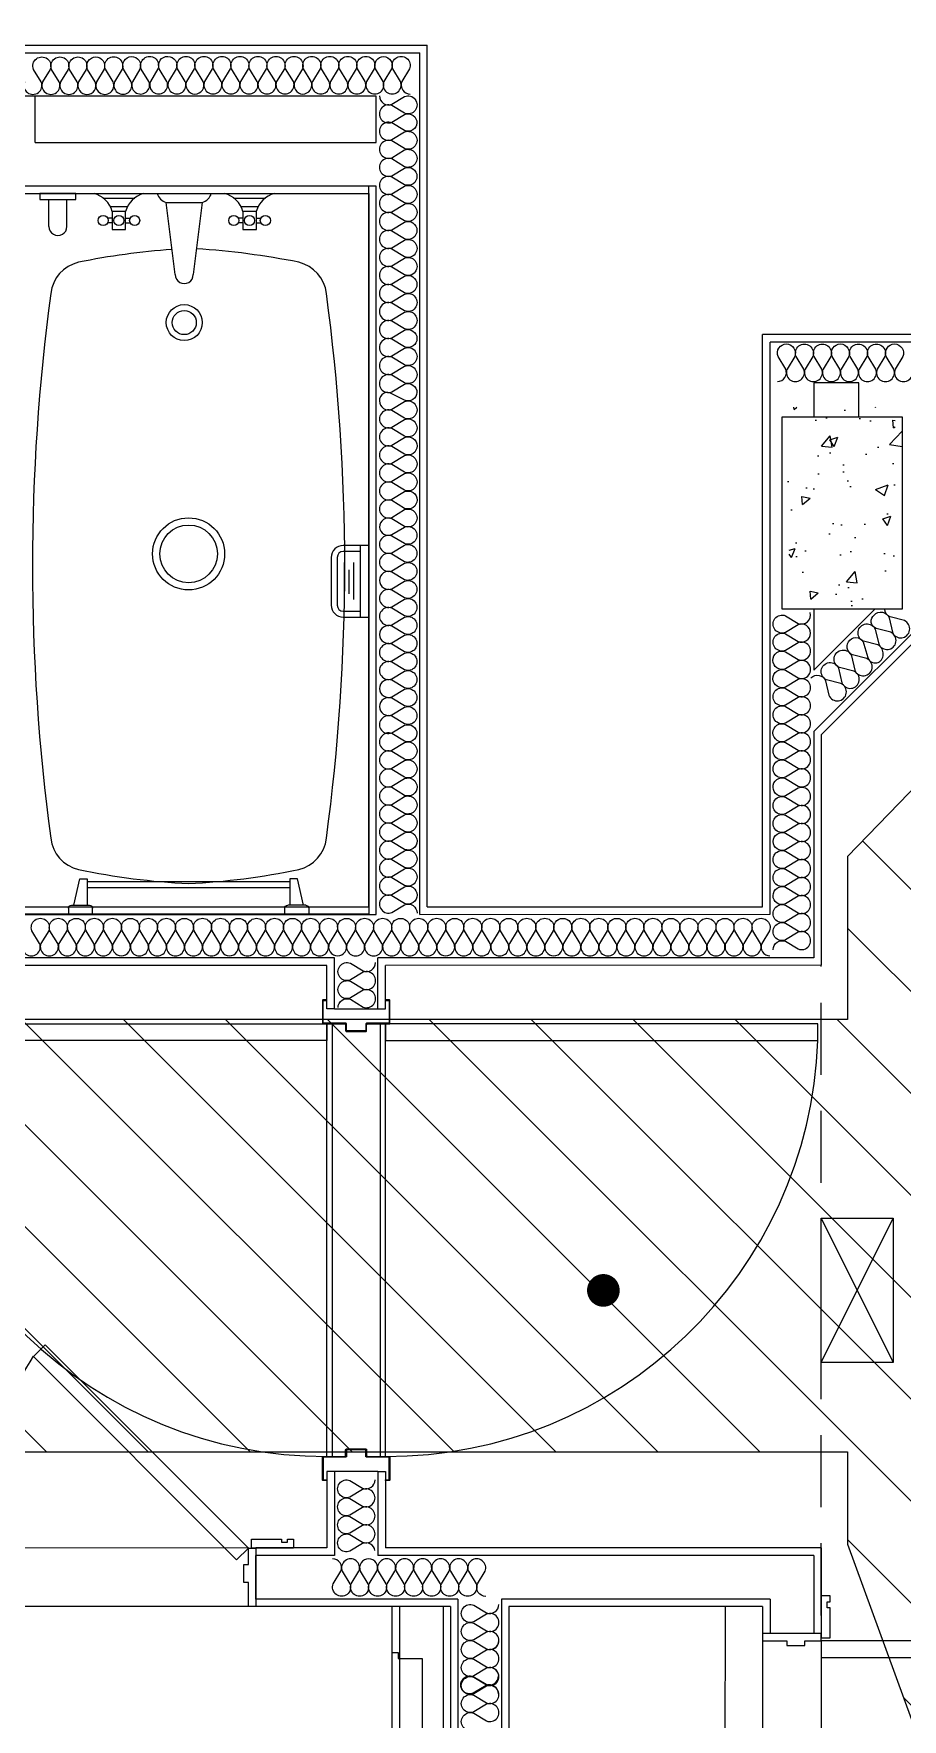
# Model space of a CAD drawing. Header units: inches. Extents: x 1121 to 1607, y 425 to 930.
# Drawn here: x 1381.3 to 1453.6, y 702.8 to 843.1 of the extents above; entities that cross this region are included whole.
import ezdxf

# ---------------------------------------------------------------- set-up
doc = ezdxf.new("R2010")
doc.units = ezdxf.units.IN
doc.header["$LTSCALE"] = 48
doc.header["$MEASUREMENT"] = 0
doc.linetypes.add('HIDDEN2', pattern=[0.1875, 0.125, -0.0625])
doc.layers.get('0').update_dxf_attribs({"linetype": 'CONTINUOUS'})
for name, color, linetype in [('A-CLNG-ELEC', 4, 'CONTINUOUS'), ('A-CLNG-SOFFIT', 8, 'HIDDEN2'), ('a-clng-sprnkhd', 1, 'CONTINUOUS'), ('A-DOOR-FULL', 4, 'CONTINUOUS'), ('A-DOOR-THLD', 3, 'CONTINUOUS'), ('A-FAIRH-HATCH', 9, 'CONTINUOUS'), ('A-FAIRH-ROUTE', 2, 'CONTINUOUS'), ('A-FLOR-ACCS', 10, 'CONTINUOUS'), ('A-FLOR-CASE', 5, 'CONTINUOUS'), ('A-FLOR-EQPM', 5, 'CONTINUOUS'), ('A-FLOR-PATT', 13, 'CONTINUOUS'), ('A-FLOR-PFIX', 5, 'CONTINUOUS'), ('A-HVAC-CLNG', 7, 'CONTINUOUS'), ('A-MLWK', 10, 'CONTINUOUS'), ('A-WALL-GYP', 13, 'CONTINUOUS'), ('A-WALL-HEAD', 6, 'CONTINUOUS'), ('A-WALL-IFULL', 7, 'CONTINUOUS'), ('A-WALL-INSUL', 9, 'CONTINUOUS'), ('A-WALL-JAMB', 8, 'CONTINUOUS'), ('a-wall-patt', 13, 'CONTINUOUS'), ('S-COLS', 2, 'CONTINUOUS')]:
    doc.layers.add(name, color=color, linetype=linetype)

# ---------------------------------------------------------------- blocks, each defined once
blk = doc.blocks.new('6 IN CAN')
at = {"layer": 'A-CLNG-ELEC'}
for radius in [3.75, 3]:
    blk.add_circle((0, 0), radius, dxfattribs=at)
blk = doc.blocks.new('2-0 WD DR')
at = {"layer": 'A-DOOR-FULL', "color": 4}
blk.add_lwpolyline([(0.62, -4.88), (2, -4.88), (2, -28.88), (0.62, -28.88)], close=True, dxfattribs=at)
at = {"layer": 'A-DOOR-FULL', "color": 3}
blk.add_arc((0.78, -5.06), 23.84, 272.9278, 0.4531, dxfattribs=at)
at = {"layer": 'A-WALL-HEAD'}
for p, q in [((0.62, 0), (24.63, 0)), ((0.62, -4.88), (24.63, -4.88))]:
    blk.add_line(p, q, dxfattribs=at)
at = {"layer": 'A-WALL-JAMB', "color": 8}
for points in [[(0.62, -3.5), (0.62, -4.87), (0, -4.87), (0, 0), (0.62, 0), (0.62, -2), (1, -2), (1, -3.5), (0.62, -3.5)], [(24.62, -3.5), (24.62, -4.87), (25.25, -4.87), (25.25, 0), (24.62, 0), (24.62, -2), (24.25, -2), (24.25, -3.5), (24.62, -3.5)]]:
    blk.add_lwpolyline(points, dxfattribs=at)
for points in [[(-2.13, -5.62), (-2.13, -5.37), (-2.63, -5.37), (-2.63, -5.62), (-2.63, -5.62), (-3.13, -5.62), (-3.13, -4.87), (0.37, -4.87), (0.37, -5.62)], [(27.38, -5.62), (27.38, -5.37), (27.88, -5.37), (27.88, -5.62), (27.88, -5.62), (28.38, -5.62), (28.38, -4.87), (24.88, -4.87), (24.88, -5.62)]]:
    blk.add_lwpolyline(points, close=True, dxfattribs=at)
blk = doc.blocks.new('4-0 PR DR')
at = {"layer": 'A-DOOR-FULL'}
for points in [[(0.62, -4.87), (1.6, -3.9), (18.52, -20.83), (17.55, -21.8)], [(48.62, -4.87), (47.65, -3.9), (30.72, -20.83), (31.7, -21.8)]]:
    blk.add_lwpolyline(points, close=True, dxfattribs=at)
at = {"layer": 'A-DOOR-FULL', "color": 3}
for centre, start, end in [((-17.01, 1.9), 327.3954, 350.7553), ((66.26, 1.9), 189.2447, 212.6046)]:
    blk.add_arc(centre, 42.19, start, end, dxfattribs=at)
at = {"layer": 'A-WALL-HEAD'}
for p, q in [((0.62, 0), (48.62, 0)), ((0.62, -4.88), (48.62, -4.87))]:
    blk.add_line(p, q, dxfattribs=at)
at = {"layer": 'A-WALL-JAMB'}
for points in [[(0.62, -3.5), (0.62, -4.87), (0, -4.87), (0, 0), (0.62, 0), (0.62, -2), (1, -2), (1, -3.5), (0.62, -3.5)], [(48.62, -3.5), (48.62, -4.87), (49.25, -4.87), (49.25, 0), (48.62, 0), (48.62, -2), (48.25, -2), (48.25, -3.5), (48.62, -3.5)]]:
    blk.add_lwpolyline(points, dxfattribs=at)
for points in [[(-2.13, -5.62), (-2.13, -5.37), (-2.63, -5.37), (-2.63, -5.62), (-2.63, -5.62), (-3.13, -5.62), (-3.13, -4.87), (0.37, -4.87), (0.37, -5.62)], [(51.38, -5.62), (51.38, -5.37), (51.88, -5.37), (51.88, -5.62), (51.88, -5.62), (52.38, -5.62), (52.38, -4.87), (48.88, -4.87), (48.88, -5.62)]]:
    blk.add_lwpolyline(points, close=True, dxfattribs=at)
blk = doc.blocks.new('tub')
at = {"layer": 'A-FLOR-PFIX'}
for p, q in [((0, -11.99), (0, -7.86)), ((0.38, -11.25), (0.38, -8.6)), ((1.12, -9.2), (1.12, -10.63)), ((2.06, -9.36), (2.06, -8.99)), ((2.44, -9.36), (2.44, -8.99)), ((2.06, -10.49), (2.06, -10.86)), ((2.44, -10.49), (2.44, -10.86)), ((0, -17.61), (0, -13.11)), ((0.75, -13.86), (6.75, -14.61)), ((0.75, -16.86), (0.75, -13.86)), ((6.75, -16.11), (0.75, -16.86)), ((0, -22.86), (0, -18.74)), ((0.38, -22.13), (0.38, -19.47)), ((1.12, -20.08), (1.12, -21.51)), ((2.06, -20.24), (2.06, -19.86)), ((2.44, -20.24), (2.44, -19.86)), ((2.06, -21.36), (2.06, -21.74)), ((2.44, -21.36), (2.44, -21.74))]:
    blk.add_line(p, q, dxfattribs=at)
at = {"layer": 'A-FLOR-PFIX', "linetype": 'Continuous'}
blk.add_lwpolyline([(60, 0), (60, -30), (0, -30), (0, 0)], close=True, dxfattribs=at)
at = {"layer": 'A-FLOR-PFIX'}
for points in [[(1.5, -10.49), (3, -10.49), (3, -9.36), (1.5, -9.36)], [(1.5, -21.36), (3, -21.36), (3, -20.24), (1.5, -20.24)]]:
    blk.add_lwpolyline(points, close=True, dxfattribs=at)
for centre in [(2.25, -8.61), (2.25, -9.93), (2.25, -11.24), (2.25, -19.49), (2.25, -20.8), (2.25, -22.11)]:
    blk.add_circle(centre, 0.419, dxfattribs=at)
at = {"layer": 'A-FLOR-PFIX', "linetype": 'Continuous'}
for radius in [1.5, 1]:
    blk.add_circle((10.75, -15.36), radius, dxfattribs=at)
for centre, radius, start, end in [((31, -170.97), 168.97, 82.2889, 97.7111), ((8.65, -6.51), 3, 96.1009, 166.9015), ((53.35, -6.51), 3, 13.0985, 83.8991), ((66.62, -18.11), 62.12, 168.6038, 176.5296), ((-2.64, -18), 60.16, 2.8583, 11.6698), ((-2.64, -12), 60.16, 348.3302, 357.1417), ((66.62, -11.89), 62.12, 184.1351, 191.3962), ((8.65, -23.49), 3, 193.0985, 263.8991), ((53.35, -23.49), 3, 276.1009, 346.9015), ((31, 140.97), 168.97, 262.2889, 277.7111)]:
    blk.add_arc(centre, radius, start, end, dxfattribs=at)
at = {"layer": 'A-FLOR-PFIX'}
for centre, radius, start, end in [((2.06, -7.3), 2.14, 195.2551, 254.7449), ((2.06, -12.55), 2.14, 105.2551, 164.7449), ((-0.31, -14.17), 1.1, 16.1502, 73.8498), ((6.75, -15.36), 0.75, 270, 90), ((-0.31, -16.56), 1.1, 286.1502, 343.8498), ((2.06, -18.18), 2.14, 195.2551, 254.7449), ((2.06, -23.43), 2.14, 105.2551, 164.7449)]:
    blk.add_arc(centre, radius, start, end, dxfattribs=at)
blk = doc.blocks.new('GB-SIDE')
for p, q in [((0.5, 1.5), (0, 1.5)), ((0, 1.5), (0, -1.5)), ((0.5, -1.5), (0.5, 1.5)), ((2.75, 0.75), (0.5, 0.75)), ((2.75, -0.75), (0.5, -0.75)), ((0, -1.5), (0.5, -1.5))]:
    blk.add_line(p, q)
blk.add_arc((2.75, 0), 0.75, 270, 90)
blk = doc.blocks.new('18 TOWEL BAR')
at = {"layer": 'A-FLOR-ACCS'}
for p, q in [((-9.5625, 0.75), (-9.0625, 2.9375)), ((-9.0625, 2.9375), (-8.4375, 2.9375)), ((-8.4375, 2.9375), (-8.4375, 0.75)), ((8.4375, 2.9375), (8.4375, 0.75)), ((9.0625, 2.9375), (8.4375, 2.9375)), ((9.5625, 0.75), (9.0625, 2.9375)), ((-8.4375, 2.6875), (8.4375, 2.6875)), ((-8.4375, 2.1875), (8.4375, 2.1875)), ((-10, 0.5), (-10, 0)), ((-10, 0), (-8, 0)), ((-9.75, 0.75), (-8.25, 0.75)), ((-9.5625, 0.75), (-9.5625, 0.75)), ((-8.4375, 0.75), (-8.4375, 0.75)), ((-8, 0), (-8, 0.5)), ((8, 0), (8, 0.5)), ((10, 0), (8, 0)), ((8.25, 0.75), (8.25, 0.75)), ((9.75, 0.75), (8.25, 0.75)), ((9.75, 0.75), (9.75, 0.75)), ((10, 0.5), (10, 0))]:
    blk.add_line(p, q, dxfattribs=at)
for centre, start, end in [((-9.75, 0.5), 90, 180), ((-8.25, 0.5), 0, 90), ((8.25, 0.5), 90, 180), ((9.75, 0.5), 360, 90)]:
    blk.add_arc(centre, 0.25, start, end, dxfattribs=at)
blk.add_point((0, 0), dxfattribs=at)

msp = doc.modelspace()

# ---------------------------------------------------------------- hatches: boundary and pattern name
at = {"layer": 'A-FAIRH-HATCH'}
h = msp.add_hatch(dxfattribs=at)
h.set_pattern_fill('ANSI31', color=256, scale=48, angle=270, style=0)
h.set_pattern_definition([(315, (-1622.1714, -3.963), (4.242641, 4.242641), [])])
h.paths.add_polyline_path([(1510.37, 688.73), (1490.26, 711.61), (1485.04, 728.73), (1485.04, 759.48), (1555.13, 831.85), (1555.13, 914.7), (1519.13, 914.7), (1519.13, 847), (1449.04, 774.63), (1449.04, 761.05), (1329.37, 761.05), (1329.37, 812.85), (1293.37, 812.85), (1293.37, 761.05), (1278.37, 761.05), (1278.37, 781.23), (1241.12, 832.53), (1199.72, 832.53), (1199.72, 796.53), (1223.52, 796.53), (1242.37, 768.88), (1242.37, 725.05), (1238.64, 660.5), (1219.32, 628.3), (1219.32, 576.75), (1169.6, 576.75), (1169.6, 540.75), (1219.32, 540.75), (1219.16, 483.9), (1211.54, 477.4), (1197.72, 472.89), (1156.92, 472.89), (1156.92, 436.89), (1203.44, 436.89), (1229.49, 445.39), (1248.3, 458.71), (1255.16, 480.72), (1255.16, 618.04), (1274.09, 649.61), (1278.29, 725.05), (1449.04, 725.05), (1449.04, 717.38), (1457.03, 695.47), (1474.37, 677.38), (1474.37, 477.05), (1414.37, 477.05), (1414.37, 569.46), (1399.11, 605.77), (1399.11, 651.05), (1363.1, 651.05), (1363.14, 605.79), (1321.22, 605.79), (1321.22, 569.79), (1376.97, 569.79), (1378.37, 564.64), (1378.37, 491.69), (1321.22, 491.69), (1321.22, 455.69), (1378.37, 455.69), (1378.37, 441.05), (1482.58, 441.05), (1483.73, 438.02), (1522.26, 438.02), (1510.37, 469.2)])
at = {"layer": 'A-FLOR-PATT'}
h = msp.add_hatch(dxfattribs=at)
h.set_pattern_fill('AR-CONC', color=256, scale=1.1, angle=-90, style=0)
h.set_pattern_definition([(40, (1758.295, 1041.1624), (-0.69027, 7.88986), [0.825, -9.075]), (95, (1758.295, 1041.1624), (8.27411, -1.52626), [0.66, -7.26]), (349.5486, (1758.237, 1041.82), (7.58383, 6.3636), [0.70114, -7.71256]), (43.8158, (1760.495, 1041.162), (-1.8207, 11.73965), [1.2375, -13.6125]), (353.3644, (1760.343, 1042.141), (10.7153, 10.2813), [1.0517, -11.56884]), (98.8158, (1760.495, 1041.162), (10.7153, 10.28128), [0.99, -10.89]), (69, (1759.945, 1042.2624), (-4.42881, 6.56598), [0.825, -9.075]), (124, (1759.945, 1042.2624), (7.97665, 2.67647), [0.66, -7.26]), (18.5486, (1759.576, 1042.8096), (3.54784, 9.24245), [0.70114, -7.71256]), (52.5, (1758.2947, 1041.1624), (3.661832, 0.133758), [0, -7.172, 0, -7.37, 0, -7.2875]), (82.5, (1758.2947, 1041.1624), (4.33853, 2.893765), [0, -4.202, 0, -7.007, 0, -2.7775]), (122.5, (1758.2947, 1038.7094), (-0.248104, 5.872047), [0, -2.75, 0, -8.58, 0, -11.385]), (132.5, (1758.2947, 1037.6094), (1.101155, 6.41505), [0, -3.575, 0, -5.698, 0, -8.085])])
h.paths.add_polyline_path([(1453, 812.01), (1453, 803.21), (1448.6, 803.21), (1448.6, 812.01)])
h.paths.add_polyline_path([(1448.6, 812.01), (1448.6, 803.21), (1444.2, 803.21), (1444.2, 812.01)])
h.paths.add_polyline_path([(1448.6, 803.21), (1448.6, 794.41), (1444.2, 794.41), (1444.2, 803.21)])
h.paths.add_polyline_path([(1453, 803.21), (1453, 794.41), (1448.6, 794.41), (1448.6, 803.21)])
at = {"layer": 'a-wall-patt'}
h = msp.add_hatch(dxfattribs=at)
h.set_pattern_fill('AR-CONC', color=256, scale=1.5, style=0)
h.set_pattern_definition([(50, (1954.574, 409.119), (10.7589, -0.94128), [1.125, -12.375]), (355, (1954.574, 409.119), (-2.08127, 11.28288), [0.9, -9.9]), (100.4514, (1955.47, 409.04), (8.67764, 10.3416), [0.9561, -10.51713]), (46.1842, (1954.574, 412.119), (16.00862, -2.48279), [1.6875, -18.5625]), (96.6356, (1955.908, 411.912), (14.01994, 14.61177), [1.43415, -15.7757]), (351.1842, (1954.574, 412.119), (14.01993, 14.6118), [1.35, -14.85]), (21, (1956.074, 411.369), (8.9536, -6.03928), [1.125, -12.375]), (326, (1956.074, 411.369), (3.64973, 10.87725), [0.9, -9.9]), (71.4514, (1956.82, 410.865), (12.60334, 4.83796), [0.9561, -10.51713]), (37.5, (1954.574, 409.1187), (0.182398, 4.993408), [0, -9.78, 0, -10.05, 0, -9.9375]), (7.5, (1954.574, 409.1187), (3.946043, 5.916176), [0, -5.73, 0, -9.555, 0, -3.7875]), (327.5, (1951.229, 409.1187), (8.007337, -0.338323), [0, -3.75, 0, -11.7, 0, -15.525]), (317.5, (1949.729, 409.119), (8.74779, 1.501575), [0, -4.875, 0, -7.77, 0, -11.025])])
h.paths.add_polyline_path([(1443.6, 811.21), (1453.6, 811.21), (1453.6, 795.21), (1443.6, 795.21)])

# ---------------------------------------------------------------- linework, layer by layer
at = {"layer": 'A-CLNG-SOFFIT'}
msp.add_lwpolyline([(1446.85, 711.45), (1446.85, 765.56)], dxfattribs=at)
at = {"layer": 'a-clng-sprnkhd', "const_width": 1.36}
msp.add_lwpolyline([(1428.72, 737.82, -1), (1428.72, 739.18, -1)], format="xyb", close=True, dxfattribs=at)
at = {"layer": 'A-DOOR-FULL'}
for points in [[(1405.7, 760.68), (1405.7, 759.3), (1369.7, 759.3), (1369.7, 760.68)], [(1410.58, 760.68), (1410.58, 759.3), (1446.58, 759.3), (1446.58, 760.68)]]:
    msp.add_lwpolyline(points, close=True, dxfattribs=at)
at = {"layer": 'A-DOOR-FULL', "color": 3}
for centre, start, end in [((1405.61, 760.61), 182.0878, 270.1429), ((1410.67, 760.61), 269.8571, 357.9135)]:
    msp.add_arc(centre, 35.93, start, end, dxfattribs=at)
at = {"layer": 'A-DOOR-THLD'}
for p, q in [((1406.14, 760.68), (1406.14, 724.68)), ((1410.14, 760.68), (1410.14, 724.68))]:
    msp.add_line(p, q, dxfattribs=at)
at = {"layer": 'A-FAIRH-ROUTE'}
for points in [[(1510.37, 688.73), (1490.26, 711.61), (1485.04, 728.73), (1485.04, 759.48), (1555.13, 831.85), (1555.13, 914.7), (1519.13, 914.7), (1519.13, 847), (1449.04, 774.63), (1449.04, 761.05), (1329.37, 761.05), (1329.37, 812.85), (1293.37, 812.85), (1293.37, 761.05), (1278.37, 761.05), (1278.37, 781.23), (1241.12, 832.53), (1199.72, 832.53), (1199.72, 796.53), (1223.52, 796.53), (1242.37, 768.88), (1242.37, 725.05), (1238.64, 660.5)], [(1274.09, 649.61), (1278.29, 725.05), (1449.04, 725.05), (1449.04, 717.38), (1457.03, 695.47)]]:
    msp.add_lwpolyline(points, dxfattribs=at)
at = {"layer": 'A-FLOR-ACCS', "color": 10, "linetype": 'Continuous'}
for p, q in [((1409.19, 800.51), (1407.06, 800.51)), ((1408.5, 800.01), (1407.06, 800.01)), ((1408.5, 794.54), (1408.5, 800.51)), ((1409.19, 794.54), (1409.19, 800.51)), ((1406.06, 799.51), (1406.06, 795.54)), ((1406.56, 799.51), (1406.56, 795.54)), ((1407.16, 796), (1407.16, 799.09)), ((1407.56, 796.48), (1407.56, 798.49)), ((1407.95, 796), (1407.95, 799.09)), ((1407.06, 795.04), (1408.5, 795.04)), ((1407.06, 794.54), (1409.19, 794.54))]:
    msp.add_line(p, q, dxfattribs=at)
for centre, radius, start, end in [((1407.06, 799.51), 1, 90, 180), ((1407.06, 799.51), 0.5, 90, 180), ((1407.06, 795.54), 1, 180, 270), ((1407.06, 795.54), 0.5, 180, 270)]:
    msp.add_arc(centre, radius, start, end, dxfattribs=at)
at = {"layer": 'A-FLOR-EQPM'}
msp.add_lwpolyline([(1413.64, 696.85), (1411.64, 696.85), (1411.64, 696.35), (1411.14, 696.35), (1411.14, 708.35), (1411.64, 708.35), (1411.64, 707.85), (1413.64, 707.85)], close=True, dxfattribs=at)
at = {"layer": 'A-HVAC-CLNG'}
for p, q in [((1446.85, 732.5), (1452.85, 744.5)), ((1446.85, 744.5), (1452.85, 732.5))]:
    msp.add_line(p, q, dxfattribs=at)
msp.add_lwpolyline([(1446.85, 732.5), (1446.85, 744.5), (1452.85, 744.5), (1452.85, 732.5)], close=True, dxfattribs=at)
at = {"layer": 'A-MLWK'}
msp.add_line((1438.85, 712.19), (1438.82, 683.29), dxfattribs=at)
at = {"layer": 'A-WALL-GYP'}
for p, q in [((1197.73, 842.15), (1414.06, 842.15)), ((1414.06, 770.43), (1414.06, 842.15)), ((1377.17, 829.81), (1409.19, 829.81)), ((1409.19, 770.43), (1409.19, 830.43)), ((1480.85, 818.07), (1441.98, 818.07)), ((1441.98, 770.43), (1441.98, 818.07)), ((1475.53, 813.43), (1446.85, 784.75)), ((1446.85, 784.75), (1446.85, 765.56)), ((1329.79, 770.43), (1409.19, 770.43)), ((1414.06, 770.43), (1441.98, 770.43)), ((1405.7, 765.55), (1329.79, 765.55)), ((1405.7, 761.93), (1405.7, 765.55)), ((1446.85, 765.56), (1410.58, 765.55)), ((1410.58, 761.93), (1410.58, 765.55)), ((1406.33, 761.93), (1405.7, 761.93)), ((1409.95, 761.93), (1410.58, 761.93)), ((1405.7, 723.43), (1405.7, 717.06)), ((1406.33, 723.43), (1405.7, 723.43)), ((1409.95, 723.43), (1410.58, 723.43)), ((1410.58, 723.43), (1410.58, 717.06)), ((1405.7, 717.06), (1399.79, 717.06)), ((1446.85, 717.06), (1410.58, 717.06)), ((1446.85, 717.06), (1446.85, 712.19)), ((1415.98, 712.18), (1399.79, 712.18)), ((1411.12, 712.18), (1411.12, 688.43)), ((1415.98, 712.18), (1415.98, 688.43)), ((1420.85, 712.19), (1420.86, 683.92)), ((1441.98, 712.19), (1420.85, 712.19)), ((1441.98, 712.19), (1441.98, 709.87))]:
    msp.add_line(p, q, dxfattribs=at)
at = {"layer": 'A-WALL-HEAD'}
for p, q in [((1405.7, 724.68), (1405.7, 760.68)), ((1410.58, 724.68), (1410.58, 760.68))]:
    msp.add_line(p, q, dxfattribs=at)
at = {"layer": 'A-WALL-IFULL'}
for p, q in [((1197.11, 841.53), (1413.44, 841.53)), ((1413.44, 769.8), (1413.44, 841.53)), ((1409.81, 837.9), (1288.79, 837.9)), ((1381.42, 834.06), (1381.42, 837.9)), ((1409.81, 834.06), (1409.81, 837.9)), ((1381.42, 834.06), (1409.81, 834.06)), ((1409.81, 830.43), (1377.79, 830.43)), ((1409.81, 769.8), (1409.81, 830.43)), ((1481.48, 817.44), (1442.6, 817.44)), ((1442.6, 769.81), (1442.6, 817.44)), ((1446.23, 785.01), (1475.27, 814.05)), ((1449.98, 814.05), (1446.23, 814.05)), ((1446.23, 814.05), (1446.23, 811.21)), ((1449.98, 811.21), (1449.98, 814.05)), ((1446.23, 790.13), (1451.31, 795.21)), ((1446.23, 795.21), (1446.23, 790.13)), ((1446.23, 785.01), (1446.23, 766.18)), ((1329.79, 769.8), (1409.81, 769.8)), ((1413.44, 769.8), (1442.6, 769.81)), ((1406.33, 766.18), (1329.79, 766.18)), ((1406.33, 761.93), (1406.33, 766.18)), ((1446.23, 766.18), (1409.95, 766.18)), ((1409.95, 761.93), (1409.95, 766.18)), ((1406.33, 761.93), (1409.95, 761.93)), ((1406.33, 723.43), (1406.33, 716.43)), ((1409.95, 723.43), (1406.33, 723.43)), ((1409.95, 723.43), (1409.95, 716.44)), ((1406.33, 716.43), (1399.79, 716.43)), ((1399.79, 712.81), (1399.79, 716.43)), ((1446.23, 716.44), (1409.95, 716.44)), ((1446.23, 716.44), (1446.23, 709.94)), ((1416.6, 712.81), (1399.79, 712.81)), ((1416.6, 712.81), (1416.61, 687.81)), ((1420.23, 712.81), (1420.23, 685.31)), ((1442.6, 712.81), (1420.23, 712.81)), ((1442.6, 712.81), (1442.6, 709.94)), ((1411.75, 712.18), (1411.75, 688.43)), ((1415.37, 712.18), (1415.37, 688.43)), ((1446.23, 709.94), (1442.6, 709.94))]:
    msp.add_line(p, q, dxfattribs=at)
at = {"layer": 'A-WALL-INSUL'}
for points in [[(1380.53, 839.09, 1.490725), (1381.92, 839.09), (1381.28, 840.14, -1.490725), (1382.67, 840.14), (1382.03, 839.09, 1.490725), (1383.42, 839.09), (1382.78, 840.14, -1.490725), (1384.17, 840.14), (1383.53, 839.09, 1.490725), (1384.92, 839.09), (1384.28, 840.14, -1.490725), (1385.67, 840.14), (1385.03, 839.09, 0.533342), (1385.73, 838.05, 0.533342), (1386.42, 839.09), (1385.77, 840.14, -0.523671), (1386.44, 841.18, -0.538317), (1387.15, 840.15), (1386.52, 839.09, 1.490725), (1387.91, 839.1), (1387.26, 840.15, -1.490725), (1388.65, 840.16), (1388.02, 839.1, 1.490725), (1389.41, 839.11), (1388.76, 840.16, -0.523671), (1389.43, 841.2, -0.538317), (1390.14, 840.17), (1389.51, 839.11, 1.490725), (1390.89, 839.12), (1390.25, 840.17, -1.490725), (1391.64, 840.18), (1391.01, 839.12, 1.490725), (1392.39, 839.13), (1391.75, 840.18, -0.544602), (1392.46, 841.22, -0.533342), (1393.16, 840.18), (1392.52, 839.13, 1.490725), (1393.91, 839.13), (1393.27, 840.18, -1.490725), (1394.66, 840.18), (1394.02, 839.13, 0.533342), (1394.71, 838.09, 0.533342), (1395.41, 839.13), (1394.77, 840.18, -1.490725), (1396.16, 840.18), (1395.52, 839.13, 1.490725), (1396.91, 839.13), (1396.27, 840.18, -1.490725), (1397.66, 840.18), (1397.02, 839.13, 1.490725), (1398.41, 839.13), (1397.77, 840.18, -1.490725), (1399.16, 840.18), (1398.52, 839.13, 1.490725), (1399.91, 839.13), (1399.27, 840.18, -1.490725), (1400.66, 840.18), (1400.02, 839.13, 1.490725), (1401.41, 839.13), (1400.77, 840.18, -1.490725), (1402.16, 840.18), (1401.52, 839.13, 1.490725), (1402.91, 839.13), (1402.27, 840.18, -1.490725), (1403.66, 840.18), (1403.02, 839.13, 0.523901), (1403.69, 838.09, 0.533342), (1404.39, 839.13), (1403.75, 840.18, -1.490725), (1405.14, 840.18), (1404.5, 839.13, 1.490725), (1405.89, 839.13), (1405.25, 840.18, -1.490725), (1406.64, 840.18), (1406, 839.13, 1.490725), (1407.39, 839.13), (1406.75, 840.18, -1.490725), (1408.14, 840.18), (1407.5, 839.13, 1.490725), (1408.89, 839.13), (1408.25, 840.18, -1.490725), (1409.64, 840.18), (1409, 839.13, 1.490725), (1410.39, 839.13), (1409.75, 840.18, -0.533342), (1410.44, 841.22, -0.509556), (1411.08, 840.18), (1410.44, 839.13, 1.490725), (1411.83, 839.13), (1411.19, 840.18, -1.490725), (1412.58, 840.18), (1411.94, 839.13, 0.533342), (1412.64, 838.09)], [(1410.08, 837.93, 0.533342), (1411.11, 837.24), (1412.17, 837.88, -1.490725), (1412.17, 836.49), (1411.11, 837.13, 1.490725), (1411.11, 835.74), (1412.17, 836.38, -0.533342), (1413.2, 835.68, -0.509556), (1412.17, 835.04), (1411.11, 835.68, 1.490725), (1411.11, 834.29), (1412.17, 834.93, -1.490725), (1412.17, 833.54), (1411.11, 834.18, 1.490725), (1411.11, 832.79), (1412.17, 833.43, -1.490725), (1412.17, 832.04), (1411.11, 832.68, 1.490725), (1411.11, 831.29), (1412.17, 831.93, -0.533342), (1413.2, 831.24, -0.533342), (1412.17, 830.54), (1411.11, 831.18, 1.490725), (1411.11, 829.79), (1412.17, 830.43, -1.490725), (1412.17, 829.04), (1411.11, 829.68, 1.490725), (1411.11, 828.29), (1412.17, 828.93, -1.490725), (1412.17, 827.54), (1411.11, 828.18, 1.490725), (1411.11, 826.79), (1412.17, 827.43, -0.533342), (1413.2, 826.74, -0.533342), (1412.17, 826.04), (1411.11, 826.68, 1.490725), (1411.11, 825.29), (1412.17, 825.93, -1.490725), (1412.17, 824.54), (1411.11, 825.18, 1.490725), (1411.11, 823.79), (1412.17, 824.43, -1.490725), (1412.17, 823.04), (1411.11, 823.68, 1.490725), (1411.11, 822.29), (1412.17, 822.93, -0.533342), (1413.2, 822.24, -0.533342), (1412.17, 821.54), (1411.11, 822.18, 1.490725), (1411.11, 820.79), (1412.17, 821.43, -1.490725), (1412.17, 820.04), (1411.11, 820.68, 1.490725), (1411.11, 819.29), (1412.17, 819.93, -1.490725), (1412.17, 818.54), (1411.11, 819.18, 1.490725), (1411.11, 817.79), (1412.17, 818.43, -0.533342), (1413.2, 817.74, -0.533342), (1412.17, 817.04), (1411.11, 817.68, 1.490725), (1411.11, 816.29), (1412.17, 816.93, -1.490725), (1412.17, 815.54), (1411.11, 816.18, 1.490725), (1411.11, 814.79), (1412.17, 815.43, -1.490725), (1412.17, 814.04), (1411.11, 814.68, 1.490725), (1411.11, 813.29), (1412.17, 813.93, -0.533342), (1413.2, 813.24, -0.509556), (1412.17, 812.6), (1411.12, 813.14, 0.629318), (1410.08, 812.54, 0.533342), (1411.12, 811.85), (1412.17, 812.49, -1.490725), (1412.17, 811.1), (1411.12, 811.74, 1.490725), (1411.12, 810.35), (1412.17, 810.99, -1.490725), (1412.17, 809.6), (1411.12, 810.24, 1.490725), (1411.12, 808.85), (1412.17, 809.49, -0.533342), (1413.21, 808.79, -0.533342), (1412.17, 808.1), (1411.12, 808.74, 1.490725), (1411.12, 807.35), (1412.17, 807.99, -1.490725), (1412.17, 806.6), (1411.12, 807.24, 1.490725), (1411.12, 805.85), (1412.17, 806.49, -1.490725), (1412.17, 805.1), (1411.12, 805.74, 1.490725), (1411.12, 804.35), (1412.17, 804.99, -0.533342), (1413.21, 804.29, -0.533342), (1412.17, 803.6), (1411.12, 804.24, 1.490725), (1411.12, 802.85), (1412.17, 803.49, -1.490725), (1412.17, 802.1), (1411.12, 802.74, 0.533342), (1410.08, 802.04, 0.509556), (1411.11, 801.41), (1412.17, 802.04, -1.490725), (1412.17, 800.66), (1411.11, 801.29, 1.490725), (1411.11, 799.91), (1412.17, 800.54, -1.490725), (1412.17, 799.16), (1411.11, 799.79, 1.490725), (1411.11, 798.41), (1412.17, 799.04, -1.490725), (1412.17, 797.66), (1411.11, 798.29, 0.533342), (1410.08, 797.6, 0.533342), (1411.11, 796.91), (1412.17, 797.54, -1.490725), (1412.17, 796.16), (1411.11, 796.79, 1.490725), (1411.11, 795.41), (1412.17, 796.04, -1.490725), (1412.17, 794.66), (1411.11, 795.29, 1.490725), (1411.11, 793.91), (1412.17, 794.54, -1.490725), (1412.17, 793.16), (1411.11, 793.79, 0.533342), (1410.08, 793.1, 0.533342), (1411.11, 792.41), (1412.17, 793.04, -1.490725), (1412.17, 791.66), (1411.11, 792.29, 1.490725), (1411.11, 790.91), (1412.17, 791.54, -1.490725), (1412.17, 790.16), (1411.11, 790.79, 1.490725), (1411.11, 789.41), (1412.17, 790.04, -1.490725), (1412.17, 788.66), (1411.11, 789.29, 0.533342), (1410.08, 788.6, 0.533342), (1411.11, 787.91), (1412.17, 788.54, -1.490725), (1412.17, 787.16), (1411.11, 787.79, 0.533342), (1410.08, 787.1, 0.533342), (1411.11, 786.41), (1412.17, 787.04, -1.490725), (1412.17, 785.66), (1411.11, 786.29, 1.490725), (1411.11, 784.91), (1412.17, 785.54, -0.533342), (1413.2, 784.85, -0.509556), (1412.17, 784.21), (1411.12, 784.85, 1.490725), (1411.12, 783.46), (1412.17, 784.1, -1.490725), (1412.17, 782.71), (1411.12, 783.35, 1.490725), (1411.12, 781.96), (1412.17, 782.6, -1.490725), (1412.17, 781.21), (1411.12, 781.85, 1.490725), (1411.12, 780.46), (1412.17, 781.1, -0.533342), (1413.21, 780.41, -0.533342), (1412.17, 779.71), (1411.12, 780.35, 1.490725), (1411.12, 778.96), (1412.17, 779.6, -1.490725), (1412.17, 778.21), (1411.12, 778.85, 1.490725), (1411.12, 777.46), (1412.17, 778.1, -1.490725), (1412.17, 776.71), (1411.12, 777.35, 1.490725), (1411.12, 775.96), (1412.17, 776.6, -0.533342), (1413.21, 775.91, -0.533342), (1412.17, 775.21), (1411.12, 775.85, 1.490725), (1411.12, 774.46), (1412.17, 775.1, -1.490725), (1412.17, 773.71), (1411.12, 774.35, 1.490725), (1411.12, 772.96), (1412.17, 773.6, -1.490725), (1412.17, 772.21), (1411.12, 772.85, 1.490725), (1411.12, 771.46), (1412.17, 772.1, -0.533342), (1413.21, 771.41, -0.533342), (1412.17, 770.71), (1411.12, 771.35, 1.490725), (1411.12, 769.96), (1412.17, 770.6, -0.533342), (1413.21, 769.91, -0.533342)], [(1443.21, 814.15, 0.533342), (1443.9, 815.19), (1443.26, 816.24, -0.533342), (1443.96, 817.28, -0.533342), (1444.65, 816.24), (1444.01, 815.19, 1.490725), (1445.4, 815.19), (1444.76, 816.24, -1.490725), (1446.15, 816.24), (1445.51, 815.19, 1.490725), (1446.9, 815.19), (1446.26, 816.24, -1.490725), (1447.65, 816.24), (1447.01, 815.19, 1.490725), (1448.4, 815.19), (1447.76, 816.24, -0.533342), (1448.46, 817.28, -0.533342), (1449.15, 816.24), (1448.51, 815.19, 1.490725), (1449.9, 815.19), (1449.26, 816.24, -1.490725), (1450.65, 816.24), (1450.01, 815.19, 1.490725), (1451.4, 815.19), (1450.76, 816.24, -1.490725), (1452.15, 816.24), (1451.51, 815.19, 1.490725), (1452.9, 815.19), (1452.26, 816.24, -0.533342), (1452.96, 817.28, -0.533342), (1453.65, 816.24), (1453.01, 815.19, 1.490725), (1454.4, 815.19)], [(1442.85, 766.84, -0.00808), (1442.85, 766.87, -0.533342), (1443.88, 767.56), (1444.94, 766.92, 1.490725), (1444.94, 768.31), (1443.88, 767.67, -1.490725), (1443.88, 769.06), (1444.94, 768.42, 1.490725), (1444.94, 769.81), (1443.88, 769.17, -1.490725), (1443.88, 770.56), (1444.94, 769.92, 1.490725), (1444.94, 771.31), (1443.88, 770.67, -0.545531), (1442.85, 771.37, -0.533342), (1443.88, 772.06), (1444.94, 771.42, 1.490725), (1444.94, 772.81), (1443.88, 772.17, -1.490725), (1443.88, 773.56), (1444.94, 772.92, 1.490725), (1444.94, 774.31), (1443.88, 773.67, -1.490725), (1443.88, 775.06), (1444.94, 774.42, 1.490725), (1444.94, 775.81), (1443.88, 775.17, -0.533342), (1442.85, 775.87, -0.533342), (1443.88, 776.56), (1444.94, 775.92, 1.490725), (1444.94, 777.31), (1443.88, 776.67, -1.490725), (1443.88, 778.06), (1444.94, 777.42, 1.490725), (1444.94, 778.81), (1443.88, 778.17, -1.490725), (1443.88, 779.56), (1444.94, 778.92, 1.490725), (1444.94, 780.31), (1443.88, 779.67, -0.533342), (1442.85, 780.37, -0.562619), (1443.88, 781.11), (1444.93, 780.47, 1.490725), (1444.93, 781.86), (1443.88, 781.22, -1.490725), (1443.88, 782.61), (1444.93, 781.97, 1.490725), (1444.93, 783.36), (1443.88, 782.72, -1.490725), (1443.88, 784.11), (1444.93, 783.47, 1.490725), (1444.93, 784.86), (1443.88, 784.22, -0.533342), (1442.84, 784.91, -0.533342), (1443.88, 785.61), (1444.93, 784.97, 1.490725), (1444.93, 786.36), (1443.88, 785.72, -1.490725), (1443.88, 787.11), (1444.93, 786.47, 1.490725), (1444.93, 787.86), (1443.88, 787.22, -1.490725), (1443.88, 788.61), (1444.93, 787.97, 1.490725), (1444.93, 789.36), (1443.88, 788.72, -0.533342), (1442.84, 789.41, -0.544753), (1443.88, 790.13), (1444.93, 789.49, 1.490725), (1444.93, 790.88), (1443.88, 790.24, -0.533342), (1442.84, 790.94, -0.567301), (1443.88, 791.66), (1444.93, 791.02, 1.490725), (1444.93, 792.41), (1443.88, 791.77, -1.490725), (1443.88, 793.16), (1444.93, 792.52, 0.533342), (1445.97, 793.21, 0.533342), (1444.93, 793.91), (1443.88, 793.27, -1.490725), (1443.88, 794.66), (1444.93, 794.02, 0.632601), (1445.94, 794.93)], [(1446, 789.5, -0.533342), (1447.22, 789.24, -0.144807), (1447.22, 789.24), (1447.5, 788.04, 1.490725), (1448.5, 789.01), (1447.3, 789.32, -1.490725), (1448.3, 790.29), (1448.58, 789.08, 1.490725), (1449.57, 790.05), (1448.38, 790.36, -1.490725), (1449.38, 791.33), (1449.65, 790.13, 1.490725), (1450.65, 791.09), (1449.46, 791.41, -0.533342), (1449.23, 792.63, -0.61006), (1450.41, 792.3), (1450.73, 791.17, 0.887895), (1452, 791.44, 0.339923), (1451.56, 792.24), (1450.37, 792.55, -1.490725), (1451.36, 793.52), (1451.64, 792.32, 1.490725), (1452.64, 793.28), (1451.44, 793.6, -0.581511), (1451.26, 794.72)], [(1451.26, 794.72, -0.548835), (1452.51, 794.49), (1452.51, 794.49), (1452.78, 793.29, 1.490725), (1453.78, 794.25), (1452.59, 794.57, -0.283092), (1452.14, 795.21, -0.283092)], [(1380.4, 767.38, 1.490725), (1381.79, 767.38), (1381.15, 768.44, -1.490725), (1382.54, 768.44), (1381.9, 767.38, 1.490725), (1383.29, 767.38), (1382.65, 768.44, -1.490725), (1384.04, 768.44), (1383.4, 767.38, 1.490725), (1384.79, 767.38), (1384.15, 768.44, -0.533342), (1384.84, 769.47, -0.533342), (1385.54, 768.44), (1384.9, 767.38, 1.490725), (1386.29, 767.38), (1385.65, 768.44, -1.490725), (1387.04, 768.44), (1386.4, 767.38, 1.490725), (1387.79, 767.38), (1387.15, 768.44, -1.490725), (1388.54, 768.44), (1387.9, 767.38, 0.533342), (1388.59, 766.35, 0.533342), (1389.29, 767.38), (1388.65, 768.44, -0.533342), (1389.34, 769.47, -0.533342), (1390.04, 768.44), (1389.4, 767.38, 1.490725), (1390.79, 767.38), (1390.15, 768.44, -1.490725), (1391.54, 768.44), (1390.9, 767.38, 1.490725), (1392.29, 767.38), (1391.65, 768.44, -1.490725), (1393.04, 768.44), (1392.4, 767.38, 1.490725), (1393.79, 767.38), (1393.15, 768.44, -0.533342), (1393.84, 769.47, -0.533342), (1394.54, 768.44), (1393.9, 767.38, 1.490725), (1395.29, 767.38), (1394.65, 768.44, -1.490725), (1396.04, 768.44), (1395.4, 767.38, 1.490725), (1396.79, 767.38), (1396.15, 768.44, -1.490725), (1397.54, 768.44), (1396.9, 767.38, 0.533342), (1397.59, 766.35, 0.533342), (1398.29, 767.38), (1397.65, 768.44, -0.533342), (1398.34, 769.47, -0.533342), (1399.04, 768.44), (1398.4, 767.38, 1.490725), (1399.79, 767.38), (1399.15, 768.44, -1.490725), (1400.54, 768.44), (1399.9, 767.38, 1.490725), (1401.29, 767.38), (1400.65, 768.44, -1.490725), (1402.04, 768.44), (1401.4, 767.38, 1.490725), (1402.79, 767.38), (1402.15, 768.44, -0.533342), (1402.84, 769.47, -0.533342), (1403.54, 768.44), (1402.9, 767.38, 1.490725), (1404.29, 767.38), (1403.65, 768.44, -1.490725), (1405.04, 768.44), (1404.4, 767.38, 1.490725), (1405.79, 767.38), (1405.15, 768.44, -1.490725), (1406.54, 768.44), (1405.9, 767.38, 0.533342), (1406.59, 766.35, 0.533342), (1407.29, 767.38), (1406.65, 768.44, -0.533342), (1407.34, 769.47, -0.533342), (1408.04, 768.44), (1407.4, 767.38, 1.490725), (1408.79, 767.38), (1408.15, 768.44, -1.490725), (1409.54, 768.44), (1408.9, 767.38, 1.490725), (1410.29, 767.38), (1409.65, 768.44, -1.490725), (1411.04, 768.44), (1410.4, 767.38, 1.490725), (1411.79, 767.38), (1411.15, 768.44, -0.533342), (1411.84, 769.47, -0.533342), (1412.54, 768.44), (1411.9, 767.38, 1.490725), (1413.29, 767.38), (1412.65, 768.44, -1.490725), (1414.04, 768.44), (1413.4, 767.38, 1.490725), (1414.79, 767.38), (1414.15, 768.44, -1.490725), (1415.54, 768.44), (1414.9, 767.38, 0.533342), (1415.59, 766.35, 0.533342), (1416.29, 767.38), (1415.65, 768.44, -0.533342), (1416.34, 769.47, -0.533342), (1417.04, 768.44), (1416.4, 767.38, 1.490725), (1417.79, 767.38), (1417.15, 768.44, -1.490725), (1418.54, 768.44), (1417.9, 767.38, 1.490725), (1419.29, 767.38), (1418.65, 768.44, -1.490725), (1420.04, 768.44), (1419.4, 767.38, 1.490725), (1420.79, 767.38), (1420.15, 768.44, -0.533342), (1420.84, 769.47, -0.533342), (1421.54, 768.44), (1420.9, 767.38, 1.490725), (1422.29, 767.38), (1421.65, 768.44, -1.490725), (1423.04, 768.44), (1422.4, 767.38, 1.490725), (1423.79, 767.38), (1423.15, 768.44, -1.490725), (1424.54, 768.44), (1423.9, 767.38, 0.533342), (1424.59, 766.35, 0.533342), (1425.29, 767.38), (1424.65, 768.44, -0.533342), (1425.34, 769.47, -0.533342), (1426.04, 768.44), (1425.4, 767.38, 1.490725), (1426.79, 767.38), (1426.15, 768.44, -1.490725), (1427.54, 768.44), (1426.9, 767.38, 1.490725), (1428.29, 767.38), (1427.65, 768.44, -1.490725), (1429.04, 768.44), (1428.4, 767.38, 1.490725), (1429.79, 767.38), (1429.15, 768.44, -0.533342), (1429.84, 769.47, -0.533342), (1430.54, 768.44), (1429.9, 767.38, 1.490725), (1431.29, 767.38), (1430.65, 768.44, -1.490725), (1432.04, 768.44), (1431.4, 767.38, 1.490725), (1432.79, 767.38), (1432.15, 768.44, -1.490725), (1433.54, 768.44), (1432.9, 767.38, 0.533342), (1433.59, 766.35, 0.533342), (1434.29, 767.38), (1433.65, 768.44, -0.533342), (1434.34, 769.47, -0.533342), (1435.04, 768.44), (1434.4, 767.38, 1.490725), (1435.79, 767.38), (1435.15, 768.44, -1.490725), (1436.54, 768.44), (1435.9, 767.38, 1.490725), (1437.29, 767.38), (1436.65, 768.44, -1.490725), (1438.04, 768.44), (1437.4, 767.38, 1.490725), (1438.79, 767.38), (1438.15, 768.44, -0.533342), (1438.84, 769.47, -0.533342), (1439.54, 768.44), (1438.9, 767.38, 1.490725), (1440.29, 767.38), (1439.65, 768.44, -1.490725), (1441.04, 768.44), (1440.4, 767.38, 1.490725), (1441.79, 767.38), (1441.15, 768.44, -1.490725), (1442.54, 768.44), (1441.9, 767.38, 0.533342), (1442.59, 766.35)], [(1406.63, 762.04, -0.533342), (1407.66, 762.73), (1408.72, 762.09, 1.490725), (1408.72, 763.48), (1407.66, 762.84, -1.490725), (1407.66, 764.23), (1408.72, 763.59, 1.490725), (1408.72, 764.98), (1407.66, 764.34, -1.490725), (1407.66, 765.73), (1408.72, 765.09, 0.533342), (1409.75, 765.79, 0.533342)], [(1409.7, 716.86, 0.479894), (1408.68, 717.42), (1407.62, 716.79, -1.490725), (1407.62, 718.17), (1408.68, 717.54, 1.490725), (1408.68, 718.92), (1407.62, 718.29, -1.490725), (1407.62, 719.67), (1408.68, 719.04, 1.490725), (1408.68, 720.42), (1407.62, 719.79, -1.490725), (1407.62, 721.17), (1408.68, 720.54, 1.490725), (1408.68, 721.92), (1407.62, 721.29, -1.490725), (1407.62, 722.67), (1408.68, 722.04, 0.533342), (1409.71, 722.73)], [(1418.93, 713.03, -0.533342), (1418.23, 714.07), (1418.87, 715.12, 1.490725), (1417.48, 715.12), (1418.12, 714.07, -1.490725), (1416.73, 714.07), (1417.37, 715.12, 1.490725), (1415.98, 715.12), (1416.62, 714.07, -1.490725), (1415.23, 714.07), (1415.87, 715.12, 1.490725), (1414.48, 715.12), (1415.12, 714.07, -1.490725), (1413.73, 714.07), (1414.37, 715.12, 1.490725), (1412.98, 715.12), (1413.62, 714.07, -1.490725), (1412.23, 714.07), (1412.87, 715.12, 1.490725), (1411.48, 715.12), (1412.12, 714.07, -1.490725), (1410.73, 714.07), (1411.37, 715.12, 1.490725), (1409.98, 715.12), (1410.62, 714.07, -1.490725), (1409.23, 714.07), (1409.87, 715.12, 0.533342), (1409.18, 716.16, 0.533342), (1408.48, 715.12), (1409.12, 714.07, -1.490725), (1407.73, 714.07), (1408.37, 715.12, 1.490725), (1406.98, 715.12), (1407.62, 714.07, -1.490725), (1406.23, 714.07), (1406.87, 715.12, 0.533342), (1406.18, 716.16, 0.533342)], [(1420.01, 706.48, 0.479894), (1418.99, 707.05), (1417.93, 706.41, -1.490725), (1417.93, 707.8), (1418.99, 707.16, 1.490725), (1418.99, 708.55), (1417.93, 707.91, -1.490725), (1417.93, 709.3), (1418.99, 708.66, 1.490725), (1418.99, 710.05), (1417.93, 709.41, -1.490725), (1417.93, 710.8), (1418.99, 710.16, 1.490725), (1418.99, 711.55), (1417.93, 710.91, -1.490725), (1417.93, 712.3), (1418.99, 711.66, 0.533342), (1420.02, 712.36)], [(1417.93, 701.91, -1.490725), (1417.93, 703.3), (1418.99, 702.66, 1.490725), (1418.99, 704.05), (1417.93, 703.41, -1.490725), (1417.93, 704.8), (1418.99, 704.16, 1.490725), (1418.99, 705.55), (1417.93, 704.91, -1.490725), (1417.93, 706.3), (1418.99, 705.66, 1.490725), (1418.99, 707.05), (1417.93, 706.41, -1.490725), (1417.93, 707.8), (1418.99, 707.16, 1.490725), (1418.99, 708.55), (1417.93, 707.91, -1.490725), (1417.93, 709.3), (1418.99, 708.66, 0.533342), (1420.02, 709.36)], [(1419.98, 704.91, 0.533342), (1418.95, 705.61), (1417.89, 704.97, -1.490725), (1417.89, 706.36), (1418.95, 705.72, 0.533342), (1419.98, 706.41, 0.533342)]]:
    msp.add_lwpolyline(points, format="xyb", dxfattribs=at)
at = {"layer": 'A-WALL-JAMB', "color": 8}
for points in [[(1410.89, 762.68), (1410.58, 762.68), (1410.58, 762.62), (1410.83, 762.62, -0.414214), (1410.89, 762.55), (1410.89, 760.8, -0.414214), (1410.83, 760.74), (1409.01, 760.74, 0.414214), (1408.95, 760.68), (1408.95, 760.18, -0.414214), (1408.89, 760.12), (1407.39, 760.12, -0.414214), (1407.33, 760.18), (1407.33, 760.68, 0.414214), (1407.26, 760.74), (1405.45, 760.74, -0.414214), (1405.39, 760.8), (1405.39, 762.55, -0.414214), (1405.45, 762.62), (1405.7, 762.62), (1405.7, 762.68), (1405.39, 762.68, 0.414214), (1405.33, 762.62), (1405.33, 760.74, 0.414214), (1405.39, 760.68), (1407.2, 760.68, -0.414214), (1407.26, 760.62), (1407.26, 760.12, 0.414214), (1407.33, 760.05), (1408.95, 760.05, 0.414214), (1409.01, 760.12), (1409.01, 760.62, -0.414214), (1409.08, 760.68), (1410.89, 760.68, 0.414214), (1410.95, 760.74), (1410.95, 762.62, 0.414214)], [(1410.89, 722.68), (1410.58, 722.68), (1410.58, 722.74), (1410.83, 722.74, 0.414214), (1410.89, 722.8), (1410.89, 724.55, 0.414214), (1410.83, 724.62), (1409.01, 724.62, -0.414214), (1408.95, 724.68), (1408.95, 725.18, 0.414214), (1408.89, 725.24), (1407.39, 725.24, 0.414214), (1407.33, 725.18), (1407.33, 724.68, -0.414214), (1407.26, 724.62), (1405.45, 724.62, 0.414214), (1405.39, 724.55), (1405.39, 722.8, 0.414214), (1405.45, 722.74), (1405.7, 722.74), (1405.7, 722.68), (1405.39, 722.68, -0.414214), (1405.33, 722.74), (1405.33, 724.62, -0.414214), (1405.39, 724.68), (1407.2, 724.68, 0.414214), (1407.26, 724.74), (1407.26, 725.24, -0.414214), (1407.33, 725.3), (1408.95, 725.3, -0.414214), (1409.01, 725.24), (1409.01, 724.74, 0.414214), (1409.08, 724.68), (1410.89, 724.68, -0.414214), (1410.95, 724.62), (1410.95, 722.74, -0.414214)]]:
    msp.add_lwpolyline(points, format="xyb", close=True, dxfattribs=at)
at = {"layer": 'S-COLS'}
msp.add_lwpolyline([(1443.6, 811.21), (1453.6, 811.21), (1453.6, 795.21), (1443.6, 795.21)], close=True, dxfattribs=at)

# ---------------------------------------------------------------- block references
at = {"rotation": 180}
msp.add_blockref('4-0 PR DR', (1399.79, 712.18), dxfattribs=at)
at = {"xscale": -1, "rotation": 90}
msp.add_blockref('2-0 WD DR', (1441.98, 709.94), dxfattribs=at)
at = {"layer": 'A-FLOR-ACCS', "rotation": 270}
msp.add_blockref('GB-SIDE', (1383.31, 829.81), dxfattribs=at)
at = {"layer": 'A-FLOR-ACCS', "xscale": -1}
msp.add_blockref('18 TOWEL BAR', (1394.19, 769.81), dxfattribs=at)
at = {"layer": 'A-FLOR-CASE', "xscale": 0.8, "yscale": 0.8, "zscale": 0.8, "rotation": 90}
msp.add_blockref('6 IN CAN', (1394.19, 799.81), dxfattribs=at)
at = {"layer": 'A-FLOR-PFIX', "rotation": 270}
msp.add_blockref('tub', (1409.19, 829.81), dxfattribs=at)

doc.saveas('drawing.dxf')
